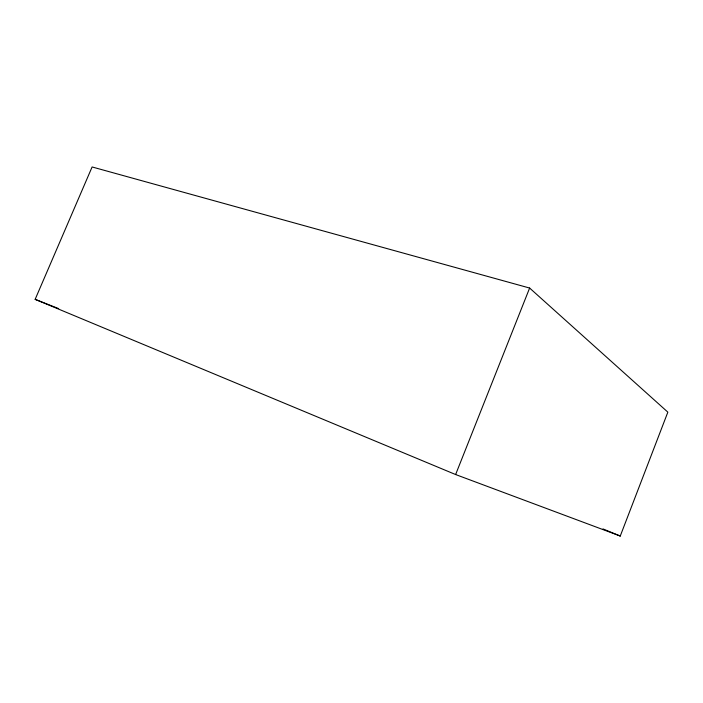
<?xml version="1.0" encoding="UTF-8"?>
<svg xmlns="http://www.w3.org/2000/svg" width="703" height="703" viewBox="0 0 703 703"><rect width="100%" height="100%" fill="white"/><g stroke="black" fill="none" stroke-linecap="round" stroke-linejoin="round"><path stroke-width="1.05" d="M620.257 536.038L667.85 412.143L529.631 288.045L92.111 166.963L35.15 299.346L455.623 474.543L620.257 536.038L603.016 528.928M455.623 474.543L529.631 288.045M35.15 299.346L58.657 308.599"/></g></svg>
